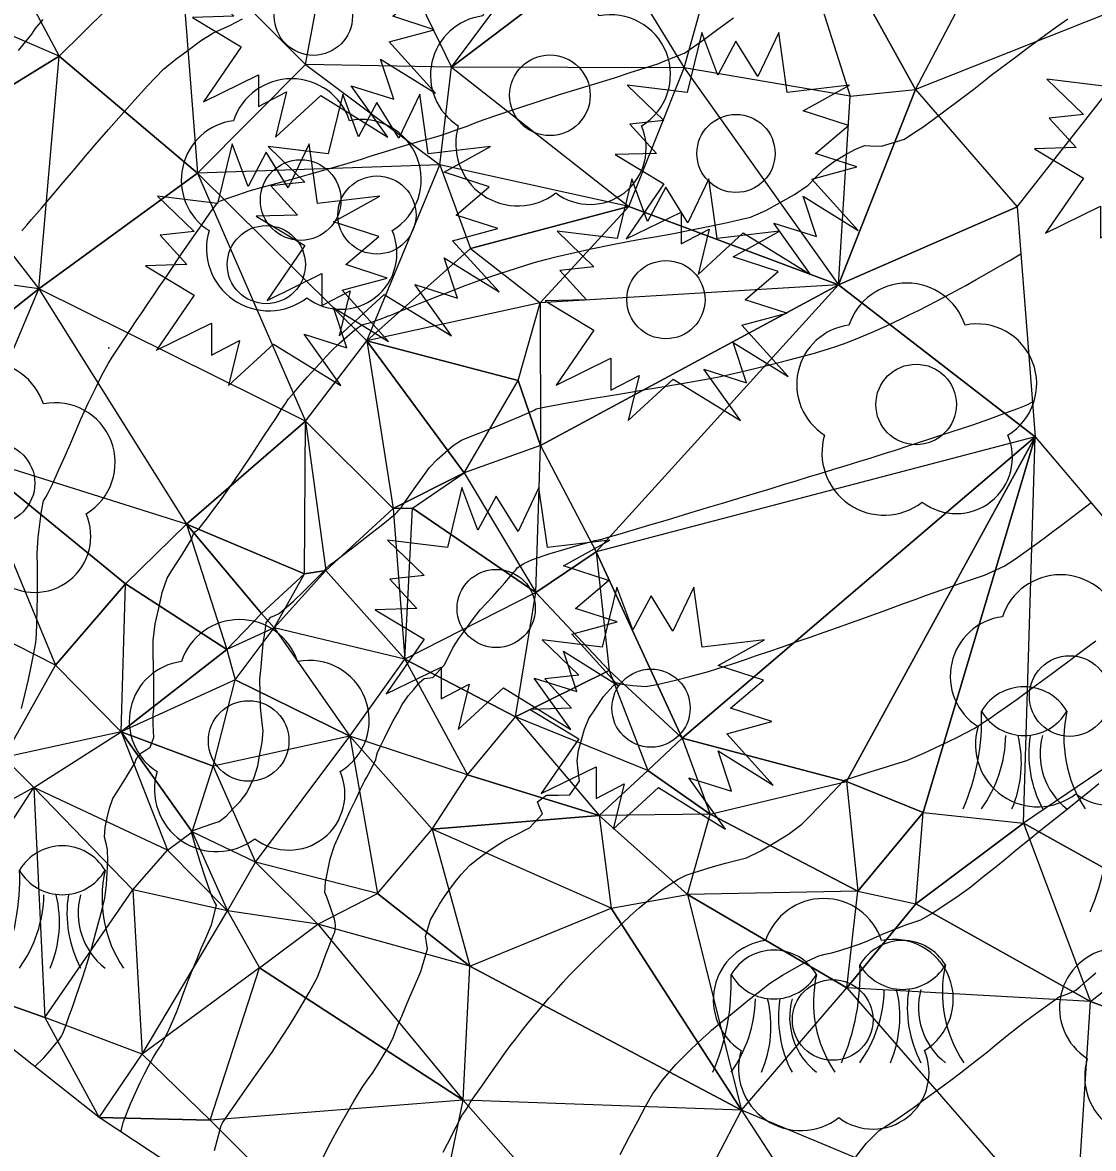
# Model space of a CAD drawing. Header units: metres. Extents: x 33479199 to 33479599, y 5709119 to 5709389.
# Drawn here: x 33479464.53 to 33479490.83, y 5709172.79 to 5709200.44 of the extents above; entities that cross this region are included whole.
import ezdxf

# ---------------------------------------------------------------- set-up
doc = ezdxf.new("R2010")
doc.units = ezdxf.units.M
doc.linetypes.add('58', pattern=[4.5, 3, -1.5])
doc.linetypes.add('59', pattern=[0])
doc.layers.get('0').update_dxf_attribs({"color": 1, "linetype": 'CONTINUOUS'})
for name, color, linetype, lineweight in [('HTW_LINIEN_HOEHENLINIEN', 171, 'CONTINUOUS', 18), ('HTW_PUNKTE_VEGETATION', 7, 'CONTINUOUS', 18), ('Wald', 255, 'CONTINUOUS', 0)]:
    doc.layers.add(name, color=color, linetype=linetype, lineweight=lineweight)
doc.layers.get('0').off()
doc.styles.add('Textart 58', font='Arial.ttf')

# ---------------------------------------------------------------- blocks, each defined once
blk = doc.blocks.new('Nadelbaum')
at = {"color": 0, "lineweight": -2}
for p, q in [((-0.14, 0.495), (-0.2, 0.25)), ((-0.075, 0.32), (-0.14, 0.495)), ((0.175, 0.495), (0.09, 0.315)), ((0.21, 0.25), (0.175, 0.495)), ((0, 0.46), (-0.075, 0.32)), ((0.09, 0.315), (0, 0.46)), ((-0.2, 0.25), (-0.445, 0.28)), ((-0.445, 0.28), (-0.295, 0.135)), ((0.465, 0.28), (0.21, 0.25)), ((0.275, 0.175), (0.465, 0.28)), ((0.46, 0.115), (0.275, 0.175)), ((-0.295, 0.135), (-0.435, 0.12)), ((-0.435, 0.12), (-0.325, 0)), ((0.325, 0), (0.46, 0.115)), ((-0.325, 0), (-0.495, -0.005)), ((0.495, -0.055), (0.325, 0)), ((-0.495, -0.005), (-0.295, -0.125)), ((0.31, -0.105), (0.495, -0.055)), ((-0.295, -0.125), (-0.45, -0.35)), ((0.5, -0.315), (0.31, -0.105)), ((0.33, -0.34), (0.275, -0.175)), ((0.275, -0.175), (0.5, -0.315)), ((-0.45, -0.35), (-0.225, -0.24)), ((-0.225, -0.24), (-0.225, -0.37)), ((-0.225, -0.37), (-0.11, -0.31)), ((-0.11, -0.31), (-0.155, -0.495)), ((0.305, -0.495), (0.155, -0.285)), ((0.155, -0.285), (0.33, -0.34)), ((-0.155, -0.495), (0.03, -0.325)), ((0.03, -0.325), (0.305, -0.495))]:
    blk.add_line(p, q, dxfattribs=at)
blk.add_circle((0, 0), 0.16, dxfattribs=at)
blk = doc.blocks.new('Laubbaum')
at = {"color": 0, "lineweight": -2}
blk.add_circle((0, 0), 0.165, dxfattribs=at)
for centre, radius, start, end in [((-0.0375, 0.246938), 0.25, 18.194872, 161.805128), ((-0.243912, 0.08198), 0.245, 97.289946, 237.652438), ((0.248581, 0.084865), 0.245, 301.064011, 101.437), ((-0.130685, -0.198041), 0.255, 163.355237, 307.627717), ((0.164141, -0.216861), 0.23, 232.773955, 23.540498)]:
    blk.add_arc(centre, radius, start, end, dxfattribs=at)
blk = doc.blocks.new('S99')
at = {"color": 0, "lineweight": -2}
blk.add_point((0, 0), dxfattribs=at)
blk = doc.blocks.new('Baumstumpf')
at = {"color": 0, "lineweight": -2}
for centre, radius, start, end in [((0, 0.09375), 0.40625, 30.5102374, 149.4897626), ((-2.158333, 0.225), 1.809888, 336.3857282, 2.3749613), ((0, 0.50625), 0.40625, 210.5102374, 329.4897626), ((1.358333, 0.075), 1.033131, 167.42106, 213.8182506), ((-1.225, 0.125), 1.07529, 324.4623196, 358.6677827), ((-0.975, -0.125), 0.951971, 336.8014067, 13.6713099), ((1, -0.05), 0.961769, 171.0273694, 207.8972751), ((0.7, -0.05), 0.570087, 164.7448671, 232.1250306)]:
    blk.add_arc(centre, radius, start, end, dxfattribs=at)

msp = doc.modelspace()

# ---------------------------------------------------------------- linework, layer by layer
at = {"layer": 'HTW_LINIEN_HOEHENLINIEN', "color": 1, "linetype": '58', "lineweight": 18}
for points in [[(33479464.50421, 5709183.602222, 152), (33479464.585257, 5709183.93116, 152), (33479464.671257, 5709184.31116, 152), (33479464.739257, 5709184.63416, 152), (33479464.806257, 5709184.95616, 152), (33479464.855257, 5709185.22116, 152), (33479464.864207, 5709185.321409, 152), (33479464.872257, 5709185.42216, 152), (33479464.880257, 5709185.69216, 152), (33479464.885257, 5709186.02216, 152), (33479464.890257, 5709186.35116, 152), (33479464.892257, 5709186.74016, 152), (33479464.890677, 5709187.078765, 152), (33479464.888257, 5709187.41716, 152), (33479464.913257, 5709187.80116, 152), (33479464.952257, 5709188.12216, 152), (33479464.990257, 5709188.44316, 152), (33479465.042257, 5709188.70216, 152), (33479465.096257, 5709188.792042, 152), (33479465.149257, 5709188.88116, 152), (33479465.267257, 5709189.12716, 152), (33479465.405257, 5709189.42816, 152), (33479465.542257, 5709189.72916, 152), (33479465.698257, 5709190.08516, 152), (33479465.828415, 5709190.396521, 152), (33479465.958257, 5709190.70816, 152), (33479466.136257, 5709191.09316, 152), (33479466.306257, 5709191.43716, 152), (33479466.475257, 5709191.78116, 152), (33479466.635257, 5709192.08316, 152), (33479466.73186, 5709192.230724, 152), (33479466.827257, 5709192.37716, 152), (33479467.054257, 5709192.71616, 152), (33479467.321257, 5709193.11516, 152), (33479467.454257, 5709193.31416, 152), (33479467.598257, 5709193.52716, 152), (33479467.741257, 5709193.73916, 152), (33479467.884257, 5709193.95116, 152), (33479468.026257, 5709194.16216, 152), (33479468.156988, 5709194.354501, 152), (33479468.417257, 5709194.73816, 152), (33479468.692257, 5709195.13816, 152), (33479468.910257, 5709195.45016, 152), (33479469.127257, 5709195.76216, 152), (33479469.286257, 5709195.98616, 152), (33479469.316118, 5709196.017994, 152), (33479469.345257, 5709196.04916, 152), (33479469.543257, 5709196.12616, 152), (33479469.817257, 5709196.21716, 152), (33479470.091257, 5709196.30816, 152), (33479470.441257, 5709196.41316, 152), (33479470.777305, 5709196.502588, 152), (33479471.113257, 5709196.59116, 152), (33479471.570257, 5709196.71916, 152), (33479472.004257, 5709196.84516, 152), (33479472.438257, 5709196.97016, 152), (33479472.849257, 5709197.09216, 152), (33479473.092402, 5709197.169954, 152), (33479473.335257, 5709197.24716, 152), (33479473.628257, 5709197.33716, 152), (33479473.885257, 5709197.41316, 152), (33479474.141257, 5709197.48916, 152), (33479474.362257, 5709197.55216, 152), (33479474.462202, 5709197.57708, 152), (33479474.561257, 5709197.60116, 152), (33479474.759257, 5709197.66416, 152), (33479474.980257, 5709197.73916, 152), (33479475.201257, 5709197.81416, 152), (33479475.445257, 5709197.90216, 152), (33479475.640344, 5709197.978613, 152), (33479475.835257, 5709198.05416, 152), (33479476.246257, 5709198.19616, 152), (33479476.717257, 5709198.35216, 152), (33479477.187257, 5709198.50816, 152), (33479477.717257, 5709198.67716, 152), (33479478.149995, 5709198.808902, 152), (33479478.582257, 5709198.94016, 152), (33479479.060257, 5709199.09016, 152), (33479479.452257, 5709199.21616, 152), (33479479.844257, 5709199.34116, 152), (33479480.150257, 5709199.44216, 152), (33479480.240273, 5709199.478291, 152), (33479480.420257, 5709199.55016, 152), (33479480.673257, 5709199.65116, 152), (33479480.746969, 5709199.681768, 152), (33479480.783257, 5709199.69616, 152), (33479481.002257, 5709199.84816, 152), (33479481.303257, 5709200.06416, 152), (33479481.603257, 5709200.27916, 152), (33479481.986257, 5709200.55916, 152)], [(33479464.431561, 5709199.759101, 154), (33479464.611561, 5709199.978101, 154), (33479464.752561, 5709200.157101, 154), (33479464.79377, 5709200.224012, 154), (33479464.834561, 5709200.290101, 154), (33479465.033561, 5709200.521101, 154)], [(33479464.509547, 5709195.326284, 153), (33479464.630505, 5709195.466626, 153), (33479464.750547, 5709195.606284, 153), (33479464.989547, 5709195.887284, 153), (33479465.258547, 5709196.203284, 153), (33479465.526547, 5709196.519284, 153), (33479465.824547, 5709196.870284, 153), (33479466.061682, 5709197.152044, 153), (33479466.299547, 5709197.433284, 153), (33479466.635547, 5709197.816284, 153), (33479466.960547, 5709198.180284, 153), (33479467.285547, 5709198.544284, 153), (33479467.599547, 5709198.888284, 153), (33479467.795809, 5709199.09211, 153), (33479467.991547, 5709199.295284, 153), (33479468.291547, 5709199.546284, 153), (33479468.594547, 5709199.769284, 153), (33479468.897547, 5709199.992284, 153), (33479469.203547, 5709200.187284, 153), (33479469.411195, 5709200.280538, 153), (33479469.618547, 5709200.373284, 153), (33479469.931547, 5709200.533284, 153)], [(33479464.828882, 5709174.805254, 151), (33479465.047882, 5709175.024254, 151), (33479465.205882, 5709175.197254, 151), (33479465.314882, 5709175.329254, 151), (33479465.423882, 5709175.460254, 151), (33479465.483882, 5709175.549254, 151), (33479465.507486, 5709175.602734, 151), (33479465.530882, 5709175.655254, 151), (33479465.595882, 5709175.828254, 151), (33479465.674882, 5709176.048254, 151), (33479465.752882, 5709176.267254, 151), (33479465.845882, 5709176.532254, 151), (33479465.927715, 5709176.771379, 151), (33479466.008882, 5709177.010254, 151), (33479466.119882, 5709177.371254, 151), (33479466.224882, 5709177.733254, 151), (33479466.329882, 5709178.095254, 151), (33479466.428882, 5709178.458254, 151), (33479466.488103, 5709178.70184, 151), (33479466.546882, 5709178.945254, 151), (33479466.587882, 5709179.265254, 151), (33479466.604882, 5709179.562254, 151), (33479466.621882, 5709179.859254, 151), (33479466.614882, 5709180.133254, 151), (33479466.578862, 5709180.285635, 151), (33479466.541882, 5709180.438254, 151), (33479466.557882, 5709180.673254, 151), (33479466.608882, 5709180.911254, 151), (33479466.659882, 5709181.148254, 151), (33479466.745882, 5709181.389254, 151), (33479466.850335, 5709181.553997, 151), (33479467.057882, 5709181.883254, 151), (33479467.288882, 5709182.271254, 151), (33479467.312591, 5709182.329957, 151), (33479467.335882, 5709182.388254, 151), (33479467.459882, 5709182.515254, 151), (33479467.561469, 5709182.584543, 151), (33479467.661882, 5709182.653254, 151), (33479467.752882, 5709182.886254, 151), (33479467.743599, 5709183.051016, 151), (33479467.732882, 5709183.215254, 151), (33479467.732882, 5709183.449254, 151), (33479467.74237, 5709183.519259, 151), (33479467.750882, 5709183.588254, 151), (33479467.748882, 5709184.301254, 151), (33479467.737809, 5709184.944918, 151), (33479467.731882, 5709185.266254, 151), (33479467.786882, 5709185.682254, 151), (33479467.872882, 5709186.065254, 151), (33479467.958882, 5709186.447254, 151), (33479468.075882, 5709186.796254, 151), (33479468.197014, 5709186.984743, 151), (33479468.437882, 5709187.361254, 151), (33479468.690882, 5709187.783254, 151), (33479468.703759, 5709187.829937, 151), (33479468.714882, 5709187.875254, 151), (33479468.760882, 5709187.940254, 151), (33479468.795467, 5709187.960322, 151), (33479468.828882, 5709187.979254, 151), (33479469.069882, 5709188.277254, 151), (33479469.277568, 5709188.556527, 151), (33479469.380882, 5709188.696254, 151), (33479469.558882, 5709188.950254, 151), (33479469.748882, 5709189.226254, 151), (33479469.938882, 5709189.502254, 151), (33479470.139882, 5709189.800254, 151), (33479470.28951, 5709190.029402, 151), (33479470.438882, 5709190.258254, 151), (33479470.605882, 5709190.513254, 151), (33479470.743882, 5709190.723254, 151), (33479470.881882, 5709190.933254, 151), (33479470.990882, 5709191.099254, 151), (33479471.026793, 5709191.150881, 151), (33479471.060882, 5709191.202254, 151), (33479471.188882, 5709191.354254, 151), (33479471.354882, 5709191.544254, 151), (33479471.519882, 5709191.733254, 151), (33479471.721882, 5709191.959254, 151), (33479471.90753, 5709192.159839, 151), (33479472.092882, 5709192.360254, 151), (33479472.311882, 5709192.570254, 151), (33479472.500882, 5709192.734254, 151), (33479472.688882, 5709192.897254, 151), (33479472.847882, 5709193.015254, 151), (33479472.914986, 5709193.0334, 151), (33479473.047882, 5709193.068254, 151), (33479473.336882, 5709193.167254, 151), (33479473.492584, 5709193.230874, 151), (33479473.569882, 5709193.262254, 151), (33479473.800882, 5709193.354254, 151), (33479474.088882, 5709193.469254, 151), (33479474.376882, 5709193.584254, 151), (33479474.721882, 5709193.721254, 151), (33479475.028879, 5709193.842539, 151), (33479475.334882, 5709193.963254, 151), (33479475.780882, 5709194.122254, 151), (33479476.220882, 5709194.269254, 151), (33479476.659882, 5709194.415254, 151), (33479477.092882, 5709194.549254, 151), (33479477.373075, 5709194.624195, 151), (33479477.652882, 5709194.698254, 151), (33479478.088882, 5709194.798254, 151), (33479478.533882, 5709194.893254, 151), (33479478.977882, 5709194.987254, 151), (33479479.430882, 5709195.076254, 151), (33479479.744529, 5709195.128911, 151), (33479480.056882, 5709195.180254, 151), (33479480.510882, 5709195.265254, 151), (33479480.956882, 5709195.354254, 151), (33479481.402882, 5709195.442254, 151), (33479481.839882, 5709195.534254, 151), (33479482.120902, 5709195.600254, 151), (33479482.401882, 5709195.666254, 151), (33479482.778882, 5709195.830254, 151), (33479483.133882, 5709196.027254, 151), (33479483.487882, 5709196.224254, 151), (33479483.819882, 5709196.453254, 151), (33479484.011795, 5709196.650031, 151), (33479484.202882, 5709196.846254, 151), (33479484.465882, 5709197.041254, 151), (33479484.715882, 5709197.185254, 151), (33479484.964882, 5709197.329254, 151), (33479485.200882, 5709197.423254, 151), (33479485.341254, 5709197.419491, 151), (33479485.621882, 5709197.410254, 151), (33479486.185882, 5709197.584254, 151), (33479486.468343, 5709197.767697, 151), (33479486.608882, 5709197.859254, 151), (33479486.892882, 5709198.063254, 151), (33479487.212882, 5709198.301254, 151), (33479487.531882, 5709198.538254, 151), (33479487.886882, 5709198.809254, 151), (33479488.17176, 5709199.035313, 151), (33479488.312882, 5709199.148254, 151), (33479488.503882, 5709199.294254, 151), (33479488.721882, 5709199.458254, 151), (33479488.940882, 5709199.622254, 151), (33479489.186882, 5709199.804254, 151), (33479489.439882, 5709199.989254, 151), (33479489.692882, 5709200.174254, 151), (33479489.951882, 5709200.361254, 151), (33479490.195882, 5709200.535254, 151)], [(33479469.238239, 5709172.744518, 149), (33479469.305239, 5709172.991518, 149), (33479469.371239, 5709173.237518, 149), (33479469.408239, 5709173.357518, 149), (33479469.423586, 5709173.389363, 149), (33479469.439239, 5709173.420518, 149), (33479469.584239, 5709173.634518, 149), (33479469.791239, 5709173.932518, 149), (33479469.997239, 5709174.230518, 149), (33479470.264239, 5709174.611518, 149), (33479470.524205, 5709174.976935, 149), (33479470.653239, 5709175.159518, 149), (33479470.791239, 5709175.364518, 149), (33479470.928239, 5709175.575518, 149), (33479471.065239, 5709175.787518, 149), (33479471.200239, 5709176.005518, 149), (33479471.323239, 5709176.211518, 149), (33479471.569239, 5709176.622518, 149), (33479471.766239, 5709176.988518, 149), (33479471.834806, 5709177.17205, 149), (33479471.970239, 5709177.538518, 149), (33479472.136239, 5709177.973518, 149), (33479472.166702, 5709178.04246, 149), (33479472.196239, 5709178.110518, 149), (33479472.213239, 5709178.260518, 149), (33479472.201127, 5709178.343411, 149), (33479472.188239, 5709178.425518, 149), (33479472.085239, 5709178.736518, 149), (33479471.996364, 5709178.966672, 149), (33479471.951239, 5709179.081518, 149), (33479471.968239, 5709179.331518, 149), (33479472.027239, 5709179.620518, 149), (33479472.085239, 5709179.908518, 149), (33479472.185239, 5709180.235518, 149), (33479472.307629, 5709180.505882, 149), (33479472.430239, 5709180.775518, 149), (33479472.576239, 5709181.086518, 149), (33479472.703239, 5709181.350518, 149), (33479472.829239, 5709181.614518, 149), (33479472.936239, 5709181.830518, 149), (33479472.982866, 5709181.912569, 149), (33479473.074239, 5709182.075518, 149), (33479473.199239, 5709182.349518, 149), (33479473.231305, 5709182.460292, 149), (33479473.247239, 5709182.515518, 149), (33479473.318239, 5709182.672518, 149), (33479473.414239, 5709182.867518, 149), (33479473.509239, 5709183.061518, 149), (33479473.628239, 5709183.292518, 149), (33479473.739315, 5709183.49667, 149), (33479473.850239, 5709183.700518, 149), (33479473.996239, 5709183.908518, 149), (33479474.132239, 5709184.067518, 149), (33479474.268239, 5709184.225518, 149), (33479474.393239, 5709184.335518, 149), (33479474.463974, 5709184.344185, 149), (33479474.603239, 5709184.359518, 149), (33479474.884239, 5709184.661518, 149), (33479475.025833, 5709184.946908, 149), (33479475.096239, 5709185.089518, 149), (33479475.243239, 5709185.315518, 149), (33479475.411239, 5709185.548518, 149), (33479475.578239, 5709185.780518, 149), (33479475.766239, 5709186.018518, 149), (33479475.919445, 5709186.186279, 149), (33479476.072239, 5709186.353518, 149), (33479476.238239, 5709186.537518, 149), (33479476.371239, 5709186.687518, 149), (33479476.504239, 5709186.837518, 149), (33479476.604239, 5709186.953518, 149), (33479476.629175, 5709186.986862, 149), (33479476.677239, 5709187.052518, 149), (33479476.834239, 5709187.163518, 149), (33479476.94269, 5709187.210567, 149), (33479477.050239, 5709187.256518, 149), (33479477.487239, 5709187.403518, 149), (33479477.817575, 5709187.505204, 149), (33479478.146239, 5709187.605518, 149), (33479478.588239, 5709187.727518, 149), (33479478.700828, 5709187.747776, 149), (33479478.728239, 5709187.752518, 149), (33479478.909239, 5709187.803518, 149), (33479479.204239, 5709187.889518, 149), (33479479.499239, 5709187.976518, 149), (33479479.907239, 5709188.098518, 149), (33479480.388239, 5709188.243518, 149), (33479480.628239, 5709188.315518, 149), (33479480.887239, 5709188.392518, 149), (33479481.159239, 5709188.474518, 149), (33479481.431239, 5709188.556518, 149), (33479481.717239, 5709188.643518, 149), (33479482.011239, 5709188.732518, 149), (33479482.305239, 5709188.821518, 149), (33479482.607239, 5709188.912518, 149), (33479482.912239, 5709189.005518, 149), (33479483.217239, 5709189.097518, 149), (33479483.525239, 5709189.191518, 149), (33479483.832043, 5709189.284928, 149), (33479484.138239, 5709189.378518, 149), (33479484.447239, 5709189.473518, 149), (33479484.754239, 5709189.568518, 149), (33479485.061239, 5709189.662518, 149), (33479485.365239, 5709189.757518, 149), (33479485.663239, 5709189.851518, 149), (33479485.961239, 5709189.945518, 149), (33479486.252239, 5709190.038518, 149), (33479486.532239, 5709190.128518, 149), (33479486.812239, 5709190.219518, 149), (33479487.081239, 5709190.307518, 149), (33479487.335239, 5709190.391518, 149), (33479487.841239, 5709190.559518, 149), (33479488.284239, 5709190.712518, 149), (33479488.629239, 5709190.839518, 149), (33479488.973239, 5709190.966518, 149), (33479489.218239, 5709191.067518, 149), (33479489.329138, 5709191.132962, 149)], [(33479471.890244, 5709172.540901, 148), (33479472.039318, 5709172.844769, 148), (33479472.252318, 5709173.237769, 148), (33479472.459318, 5709173.598769, 148), (33479472.666318, 5709173.959769, 148), (33479472.867318, 5709174.289769, 148), (33479472.994032, 5709174.468311, 148), (33479473.120318, 5709174.645769, 148), (33479473.264318, 5709174.868769, 148), (33479473.384318, 5709175.069769, 148), (33479473.503318, 5709175.270769, 148), (33479473.599318, 5709175.449769, 148), (33479473.633287, 5709175.538995, 148), (33479473.666318, 5709175.628769, 148), (33479473.745318, 5709175.821769, 148), (33479473.838318, 5709176.044769, 148), (33479473.931318, 5709176.266769, 148), (33479474.038318, 5709176.517769, 148), (33479474.128775, 5709176.725108, 148), (33479474.309318, 5709177.138769, 148), (33479474.468318, 5709177.700769, 148), (33479474.4456, 5709177.849983, 148), (33479474.422318, 5709177.997769, 148), (33479474.545318, 5709178.405769, 148), (33479474.692059, 5709178.666596, 148), (33479474.764318, 5709178.795769, 148), (33479474.890318, 5709178.982769, 148), (33479475.024318, 5709179.164769, 148), (33479475.158318, 5709179.346769, 148), (33479475.299318, 5709179.524769, 148), (33479475.404164, 5709179.637489, 148), (33479475.508318, 5709179.749769, 148), (33479475.709318, 5709179.910769, 148), (33479475.932318, 5709180.067769, 148), (33479476.155318, 5709180.224769, 148), (33479476.399318, 5709180.377769, 148), (33479476.592013, 5709180.474793, 148), (33479476.975318, 5709180.667769, 148), (33479477.296318, 5709181.010769, 148), (33479477.233852, 5709181.160978, 148), (33479477.170318, 5709181.310769, 148), (33479477.393318, 5709181.466769, 148), (33479477.679218, 5709181.474575, 148), (33479477.964318, 5709181.480769, 148), (33479478.207318, 5709181.817769, 148), (33479478.165258, 5709182.148518, 148), (33479478.143318, 5709182.312769, 148), (33479478.182318, 5709182.568769, 148), (33479478.256318, 5709182.829769, 148), (33479478.329318, 5709183.089769, 148), (33479478.437318, 5709183.353769, 148), (33479478.557139, 5709183.535258, 148), (33479478.795318, 5709183.897769, 148), (33479479.103318, 5709184.240769, 148), (33479479.172056, 5709184.220958, 148), (33479479.240318, 5709184.199769, 148), (33479479.518318, 5709184.163769, 148), (33479479.72921, 5709184.148324, 148), (33479479.833318, 5709184.139769, 148), (33479480.143318, 5709184.197769, 148), (33479480.528318, 5709184.290769, 148), (33479480.913318, 5709184.383769, 148), (33479481.374318, 5709184.510769, 148), (33479481.782925, 5709184.642297, 148), (33479481.986318, 5709184.707769, 148), (33479482.253318, 5709184.795769, 148), (33479482.553318, 5709184.897769, 148), (33479482.854318, 5709184.999769, 148), (33479483.189318, 5709185.114769, 148), (33479483.529318, 5709185.232769, 148), (33479483.869318, 5709185.350769, 148), (33479484.215318, 5709185.472769, 148), (33479484.538318, 5709185.587769, 148), (33479484.860318, 5709185.701769, 148), (33479485.160318, 5709185.809769, 148), (33479485.409719, 5709185.901242, 148), (33479485.658318, 5709185.992769, 148), (33479485.922318, 5709186.088769, 148), (33479486.183318, 5709186.182769, 148), (33479486.444318, 5709186.277769, 148), (33479486.702318, 5709186.370769, 148), (33479486.936318, 5709186.454769, 148), (33479487.404318, 5709186.621769, 148), (33479487.778318, 5709186.752769, 148), (33479487.90398, 5709186.792826, 148), (33479488.154318, 5709186.871769, 148), (33479488.631318, 5709187.097769, 148), (33479488.859012, 5709187.245581, 148), (33479488.972318, 5709187.318769, 148), (33479489.177318, 5709187.462769, 148), (33479489.490318, 5709187.692769, 148), (33479489.646318, 5709187.806769, 148), (33479489.829318, 5709187.942769, 148), (33479490.041318, 5709188.102769, 148), (33479490.253318, 5709188.262769, 148), (33479490.494318, 5709188.446769, 148), (33479490.767936, 5709188.656635, 148)], [(33479474.860397, 5709172.701019, 147), (33479474.966397, 5709172.910019, 147), (33479475.177397, 5709173.327019, 147), (33479475.332397, 5709173.625019, 147), (33479475.362116, 5709173.666915, 147), (33479475.419397, 5709173.750019, 147), (33479475.495397, 5709173.869019, 147), (33479475.513215, 5709173.905123, 147), (33479475.521397, 5709173.923019, 147), (33479475.636397, 5709174.089019, 147), (33479475.802397, 5709174.325019, 147), (33479475.967397, 5709174.561019, 147), (33479476.183397, 5709174.867019, 147), (33479476.395643, 5709175.164688, 147), (33479476.501397, 5709175.312019, 147), (33479476.638397, 5709175.491019, 147), (33479476.791397, 5709175.684019, 147), (33479476.945397, 5709175.877019, 147), (33479477.115397, 5709176.084019, 147), (33479477.288397, 5709176.287019, 147), (33479477.461397, 5709176.490019, 147), (33479477.636397, 5709176.690019, 147), (33479477.799397, 5709176.869019, 147), (33479477.961397, 5709177.048019, 147), (33479478.111397, 5709177.207019, 147), (33479478.235892, 5709177.329544, 147), (33479478.483397, 5709177.573019, 147), (33479478.768397, 5709177.851019, 147), (33479479.010397, 5709178.085019, 147), (33479479.251397, 5709178.318019, 147), (33479479.448397, 5709178.507019, 147), (33479479.521442, 5709178.574229, 147), (33479479.667397, 5709178.708019, 147), (33479479.985397, 5709178.969019, 147), (33479480.15791, 5709179.096269, 147), (33479480.329397, 5709179.223019, 147), (33479480.630397, 5709179.412019, 147), (33479480.759863, 5709179.474293, 147), (33479480.824397, 5709179.505019, 147), (33479481.017397, 5709179.570019, 147), (33479481.258397, 5709179.644019, 147), (33479481.499397, 5709179.718019, 147), (33479481.788397, 5709179.800019, 147), (33479482.045558, 5709179.867986, 147), (33479482.302397, 5709179.935019, 147), (33479482.658397, 5709180.106019, 147), (33479482.999397, 5709180.311019, 147), (33479483.340397, 5709180.516019, 147), (33479483.667397, 5709180.755019, 147), (33479483.865664, 5709180.960963, 147), (33479484.063397, 5709181.166019, 147), (33479484.263397, 5709181.375019, 147), (33479484.414397, 5709181.534019, 147), (33479484.565397, 5709181.693019, 147), (33479484.667397, 5709181.801019, 147), (33479484.670559, 5709181.806275, 147), (33479484.676397, 5709181.817019, 147), (33479484.709397, 5709181.838019, 147), (33479484.737468, 5709181.848631, 147), (33479484.751397, 5709181.853019, 147), (33479484.909397, 5709181.904019, 147), (33479485.137397, 5709181.977019, 147), (33479485.364397, 5709182.049019, 147), (33479485.660397, 5709182.143019, 147), (33479485.95017, 5709182.234468, 147), (33479486.239397, 5709182.326019, 147), (33479486.660397, 5709182.503019, 147), (33479487.074397, 5709182.699019, 147), (33479487.487397, 5709182.895019, 147), (33479487.893397, 5709183.110019, 147), (33479488.155572, 5709183.27999, 147), (33479488.286397, 5709183.364019, 147), (33479488.469397, 5709183.489019, 147), (33479488.710397, 5709183.659019, 147), (33479488.951397, 5709183.830019, 147), (33479489.250397, 5709184.046019, 147), (33479489.611397, 5709184.312019, 147), (33479489.791397, 5709184.444019, 147), (33479489.987397, 5709184.589019, 147), (33479490.199397, 5709184.747019, 147), (33479490.411397, 5709184.905019, 147), (33479490.640397, 5709185.077019, 147), (33479490.886397, 5709185.262019, 147)], [(33479479.20647, 5709172.646322, 146), (33479479.43547, 5709173.092322, 146), (33479479.63547, 5709173.467322, 146), (33479479.83547, 5709173.842322, 146), (33479480.00747, 5709174.145322, 146), (33479480.084686, 5709174.253077, 146), (33479480.23747, 5709174.467322, 146), (33479480.57147, 5709174.860322, 146), (33479480.751456, 5709175.037461, 146), (33479480.93047, 5709175.214322, 146), (33479481.24447, 5709175.513322, 146), (33479481.378335, 5709175.635737, 146), (33479481.44447, 5709175.696322, 146), (33479481.63447, 5709175.854322, 146), (33479481.86847, 5709176.045322, 146), (33479482.10147, 5709176.235322, 146), (33479482.37947, 5709176.458322, 146), (33479482.623659, 5709176.650828, 146), (33479482.86847, 5709176.843322, 146), (33479483.19247, 5709177.054322, 146), (33479483.49547, 5709177.225322, 146), (33479483.79847, 5709177.396322, 146), (33479484.08047, 5709177.528322, 146), (33479484.239474, 5709177.563844, 146), (33479484.39847, 5709177.599322, 146), (33479484.62647, 5709177.666322, 146), (33479484.84947, 5709177.740322, 146), (33479485.07247, 5709177.813322, 146), (33479485.28947, 5709177.893322, 146), (33479485.42648, 5709177.955455, 146), (33479485.70047, 5709178.079322, 146), (33479486.21947, 5709178.285322, 146), (33479486.464898, 5709178.366452, 146), (33479486.58647, 5709178.406322, 146), (33479486.85347, 5709178.563322, 146), (33479487.16147, 5709178.767322, 146), (33479487.46847, 5709178.971322, 146), (33479487.81747, 5709179.223322, 146), (33479488.105658, 5709179.455953, 146), (33479488.39347, 5709179.687322, 146), (33479488.69547, 5709179.932322, 146), (33479488.93247, 5709180.125322, 146), (33479489.16847, 5709180.317322, 146), (33479489.33947, 5709180.457322, 146), (33479489.367473, 5709180.481628, 146), (33479489.39547, 5709180.506322, 146), (33479489.67047, 5709180.727322, 146), (33479490.06347, 5709181.040322, 146), (33479490.25947, 5709181.196322, 146), (33479490.48447, 5709181.375322, 146), (33479490.72247, 5709181.564322, 146), (33479490.96047, 5709181.753322, 146)]]:
    msp.add_polyline3d(points, dxfattribs=at)
at = {"layer": 'HTW_LINIEN_HOEHENLINIEN', "color": 5, "linetype": '59', "lineweight": 18}
msp.add_polyline3d([(33479484.98847, 5709172.589976, 145), (33479485.24947, 5709172.923976, 145), (33479485.56747, 5709173.238976, 145), (33479485.855399, 5709173.425475, 145), (33479485.99847, 5709173.517976, 145), (33479486.18547, 5709173.645976, 145), (33479486.39647, 5709173.795976, 145), (33479486.60747, 5709173.945976, 145), (33479486.84247, 5709174.116976, 145), (33479487.08147, 5709174.293976, 145), (33479487.32047, 5709174.470976, 145), (33479487.56247, 5709174.654976, 145), (33479487.78847, 5709174.829976, 145), (33479488.01447, 5709175.003976, 145), (33479488.22347, 5709175.169976, 145), (33479488.397743, 5709175.312586, 145), (33479488.74547, 5709175.597976, 145), (33479489.12747, 5709175.894976, 145), (33479489.43947, 5709176.126976, 145), (33479489.75147, 5709176.357976, 145), (33479489.99347, 5709176.522976, 145), (33479490.06155, 5709176.545288, 145), (33479490.19747, 5709176.589976, 145), (33479490.39647, 5709176.685976, 145), (33479490.460181, 5709176.737234, 145), (33479490.49147, 5709176.762976, 145), (33479490.65847, 5709176.907976, 145), (33479490.88547, 5709177.106976, 145)], dxfattribs=at)
at = {"layer": 'Wald'}
for points in [[(33479458.0518, 5709202.8068, 156.4045), (33479461.4043, 5709207.1578, 156.2153), (33479465.4226, 5709199.6162, 153.7102)], [(33479461.4043, 5709207.1578, 156.2153), (33479465.4226, 5709199.6162, 153.7102), (33479468.3753, 5709202.529, 153.6727)], [(33479478.9583, 5709202.3034, 152.6071), (33479480.7789, 5709199.3315, 151.9342), (33479482.5797, 5709205.7975, 152.9721)], [(33479480.7789, 5709199.3315, 151.9342), (33479482.5797, 5709205.7975, 152.9721), (33479484.8523, 5709198.6365, 151.1752)], [(33479482.5797, 5709205.7975, 152.9721), (33479484.8523, 5709198.6365, 151.1752), (33479486.4532, 5709198.802, 151.2064)], [(33479482.5797, 5709205.7975, 152.9721), (33479486.4532, 5709198.802, 151.2064), (33479489.1123, 5709203.8534, 152.0129)], [(33479468.3753, 5709202.529, 153.6727), (33479471.4796, 5709199.4109, 152.5543), (33479472.47, 5709204.6861, 153.5726)], [(33479471.4796, 5709199.4109, 152.5543), (33479472.47, 5709204.6861, 153.5726), (33479475.0624, 5709199.3504, 152.3525)], [(33479472.47, 5709204.6861, 153.5726), (33479475.0624, 5709199.3504, 152.3525), (33479477.5951, 5709202.7534, 152.9798)], [(33479486.4532, 5709198.802, 151.2064), (33479489.1123, 5709203.8534, 152.0129), (33479493.375, 5709201.5531, 150.7064)], [(33479458.0518, 5709202.8068, 156.4045), (33479462.0823, 5709197.5618, 154.115), (33479465.4226, 5709199.6162, 153.7102)], [(33479465.4226, 5709199.6162, 153.7102), (33479468.3753, 5709202.529, 153.6727), (33479468.8266, 5709196.7468, 152.1889)], [(33479468.3753, 5709202.529, 153.6727), (33479468.8266, 5709196.7468, 152.1889), (33479471.4796, 5709199.4109, 152.5543)], [(33479475.0624, 5709199.3504, 152.3525), (33479477.5951, 5709202.7534, 152.9798), (33479478.9583, 5709202.3034, 152.6071)], [(33479475.0624, 5709199.3504, 152.3525), (33479478.9583, 5709202.3034, 152.6071), (33479480.7789, 5709199.3315, 151.9342)], [(33479486.4532, 5709198.802, 151.2064), (33479488.955, 5709195.9152, 150.3158), (33479493.375, 5709201.5531, 150.7064)], [(33479462.0823, 5709197.5618, 154.115), (33479464.9278, 5709193.9056, 152.5801), (33479465.4226, 5709199.6162, 153.7102)], [(33479464.9278, 5709193.9056, 152.5801), (33479465.4226, 5709199.6162, 153.7102), (33479468.8266, 5709196.7468, 152.1889)], [(33479468.8266, 5709196.7468, 152.1889), (33479471.4796, 5709199.4109, 152.5543), (33479474.7732, 5709196.9505, 151.8479)], [(33479471.4796, 5709199.4109, 152.5543), (33479474.7732, 5709196.9505, 151.8479), (33479475.0624, 5709199.3504, 152.3525)], [(33479474.7732, 5709196.9505, 151.8479), (33479475.0624, 5709199.3504, 152.3525), (33479479.4189, 5709195.927, 151.2216)], [(33479475.0624, 5709199.3504, 152.3525), (33479479.4189, 5709195.927, 151.2216), (33479480.7789, 5709199.3315, 151.9342)], [(33479479.4189, 5709195.927, 151.2216), (33479480.7789, 5709199.3315, 151.9342), (33479484.5685, 5709194.0018, 150.4985)], [(33479480.7789, 5709199.3315, 151.9342), (33479484.5685, 5709194.0018, 150.4985), (33479484.8523, 5709198.6365, 151.1752)], [(33479484.5685, 5709194.0018, 150.4985), (33479484.8523, 5709198.6365, 151.1752), (33479486.4532, 5709198.802, 151.2064)], [(33479484.5685, 5709194.0018, 150.4985), (33479486.4532, 5709198.802, 151.2064), (33479488.955, 5709195.9152, 150.3158)], [(33479459.736, 5709194.6313, 153.9586), (33479462.0823, 5709197.5618, 154.115), (33479464.9278, 5709193.9056, 152.5801)], [(33479468.8266, 5709196.7468, 152.1889), (33479472.985, 5709192.6293, 150.8953), (33479474.7732, 5709196.9505, 151.8479)], [(33479472.985, 5709192.6293, 150.8953), (33479474.7732, 5709196.9505, 151.8479), (33479475.5308, 5709194.8939, 151.2209)], [(33479474.7732, 5709196.9505, 151.8479), (33479475.5308, 5709194.8939, 151.2209), (33479479.4189, 5709195.927, 151.2216)], [(33479464.9278, 5709193.9056, 152.5801), (33479468.8266, 5709196.7468, 152.1889), (33479471.4719, 5709190.654, 150.8449)], [(33479468.8266, 5709196.7468, 152.1889), (33479471.4719, 5709190.654, 150.8449), (33479472.985, 5709192.6293, 150.8953)], [(33479475.5308, 5709194.8939, 151.2209), (33479477.2368, 5709193.5582, 150.6999), (33479479.4189, 5709195.927, 151.2216)], [(33479477.2368, 5709193.5582, 150.6999), (33479479.4189, 5709195.927, 151.2216), (33479484.5685, 5709194.0018, 150.4985)], [(33479484.5685, 5709194.0018, 150.4985), (33479488.955, 5709195.9152, 150.3158), (33479489.3963, 5709190.2745, 148.7638)], [(33479472.985, 5709192.6293, 150.8953), (33479475.5308, 5709194.8939, 151.2209), (33479477.2368, 5709193.5582, 150.6999)], [(33479459.736, 5709194.6313, 153.9586), (33479461.167, 5709190.9249, 153.336), (33479464.9278, 5709193.9056, 152.5801)], [(33479477.2368, 5709193.5582, 150.6999), (33479477.2494, 5709190.0584, 149.7397), (33479484.5685, 5709194.0018, 150.4985)], [(33479477.2494, 5709190.0584, 149.7397), (33479478.6137, 5709187.4449, 148.9173), (33479484.5685, 5709194.0018, 150.4985)], [(33479478.6137, 5709187.4449, 148.9173), (33479484.5685, 5709194.0018, 150.4985), (33479489.3963, 5709190.2745, 148.7638)], [(33479461.167, 5709190.9249, 153.336), (33479463.1959, 5709189.8148, 152.5865), (33479464.9278, 5709193.9056, 152.5801)], [(33479463.1959, 5709189.8148, 152.5865), (33479464.9278, 5709193.9056, 152.5801), (33479468.5537, 5709188.1293, 151.0992)], [(33479464.9278, 5709193.9056, 152.5801), (33479468.5537, 5709188.1293, 151.0992), (33479471.4719, 5709190.654, 150.8449)], [(33479472.985, 5709192.6293, 150.8953), (33479476.698, 5709191.6538, 150.2535), (33479477.2368, 5709193.5582, 150.6999)], [(33479476.698, 5709191.6538, 150.2535), (33479477.2368, 5709193.5582, 150.6999), (33479477.2494, 5709190.0584, 149.7397)], [(33479471.4719, 5709190.654, 150.8449), (33479472.985, 5709192.6293, 150.8953), (33479473.6324, 5709188.5127, 150.0416)], [(33479472.985, 5709192.6293, 150.8953), (33479473.6324, 5709188.5127, 150.0416), (33479475.3695, 5709189.3824, 149.774)], [(33479472.985, 5709192.6293, 150.8953), (33479475.3695, 5709189.3824, 149.774), (33479476.698, 5709191.6538, 150.2535)], [(33479475.3695, 5709189.3824, 149.774), (33479476.698, 5709191.6538, 150.2535), (33479477.2494, 5709190.0584, 149.7397)], [(33479468.5537, 5709188.1293, 151.0992), (33479471.4494, 5709186.9087, 150.1707), (33479471.4719, 5709190.654, 150.8449)], [(33479471.4494, 5709186.9087, 150.1707), (33479471.4719, 5709190.654, 150.8449), (33479471.9791, 5709186.987, 149.9864)], [(33479471.4719, 5709190.654, 150.8449), (33479471.9791, 5709186.987, 149.9864), (33479473.6324, 5709188.5127, 150.0416)], [(33479475.3695, 5709189.3824, 149.774), (33479477.1304, 5709186.4451, 148.7698), (33479477.2494, 5709190.0584, 149.7397)], [(33479477.1304, 5709186.4451, 148.7698), (33479477.2494, 5709190.0584, 149.7397), (33479478.6137, 5709187.4449, 148.9173)], [(33479478.6137, 5709187.4449, 148.9173), (33479480.7246, 5709182.8688, 147.6561), (33479489.3963, 5709190.2745, 148.7638)], [(33479480.7246, 5709182.8688, 147.6561), (33479484.7592, 5709181.8083, 146.9873), (33479489.3963, 5709190.2745, 148.7638)], [(33479484.7592, 5709181.8083, 146.9873), (33479486.6434, 5709181.042, 146.6419), (33479489.3963, 5709190.2745, 148.7638)], [(33479486.6434, 5709181.042, 146.6419), (33479489.1061, 5709180.7868, 146.1137), (33479489.3963, 5709190.2745, 148.7638)], [(33479489.1061, 5709180.7868, 146.1137), (33479489.3963, 5709190.2745, 148.7638), (33479494.4048, 5709184.3669, 145.9748)], [(33479460.1147, 5709187.3123, 153.4125), (33479463.1959, 5709189.8148, 152.5865), (33479465.3394, 5709184.6612, 151.8477)], [(33479463.1959, 5709189.8148, 152.5865), (33479465.3394, 5709184.6612, 151.8477), (33479467.0564, 5709186.6566, 151.2451)], [(33479463.1959, 5709189.8148, 152.5865), (33479467.0564, 5709186.6566, 151.2451), (33479468.5537, 5709188.1293, 151.0992)], [(33479473.6324, 5709188.5127, 150.0416), (33479474.1063, 5709188.5167, 149.9324), (33479475.3695, 5709189.3824, 149.774)], [(33479474.1063, 5709188.5167, 149.9324), (33479475.3695, 5709189.3824, 149.774), (33479477.1304, 5709186.4451, 148.7698)], [(33479471.9791, 5709186.987, 149.9864), (33479473.6324, 5709188.5127, 150.0416), (33479473.9134, 5709184.8079, 149.176)], [(33479473.6324, 5709188.5127, 150.0416), (33479473.9134, 5709184.8079, 149.176), (33479474.1063, 5709188.5167, 149.9324)], [(33479473.9134, 5709184.8079, 149.176), (33479474.1063, 5709188.5167, 149.9324), (33479477.1304, 5709186.4451, 148.7698)], [(33479467.0564, 5709186.6566, 151.2451), (33479468.5537, 5709188.1293, 151.0992), (33479469.546, 5709185.0476, 150.3177)], [(33479468.5537, 5709188.1293, 151.0992), (33479469.546, 5709185.0476, 150.3177), (33479470.3945, 5709185.9356, 150.0507)], [(33479468.5537, 5709188.1293, 151.0992), (33479470.3945, 5709185.9356, 150.0507), (33479471.4494, 5709186.9087, 150.1707)], [(33479460.1147, 5709187.3123, 153.4125), (33479464.0683, 5709182.3938, 152.0365), (33479465.3394, 5709184.6612, 151.8477)], [(33479477.1304, 5709186.4451, 148.7698), (33479478.6137, 5709187.4449, 148.9173), (33479478.93, 5709184.5316, 148.0922)], [(33479478.6137, 5709187.4449, 148.9173), (33479478.93, 5709184.5316, 148.0922), (33479480.7246, 5709182.8688, 147.6561)], [(33479470.3945, 5709185.9356, 150.0507), (33479470.7063, 5709185.5773, 149.9255), (33479471.4494, 5709186.9087, 150.1707)], [(33479470.7063, 5709185.5773, 149.9255), (33479471.4494, 5709186.9087, 150.1707), (33479471.9791, 5709186.987, 149.9864)], [(33479470.7063, 5709185.5773, 149.9255), (33479471.9791, 5709186.987, 149.9864), (33479473.9134, 5709184.8079, 149.176)], [(33479465.3394, 5709184.6612, 151.8477), (33479466.948, 5709183.0255, 151.3109), (33479467.0564, 5709186.6566, 151.2451)], [(33479466.948, 5709183.0255, 151.3109), (33479467.0564, 5709186.6566, 151.2451), (33479469.546, 5709185.0476, 150.3177)], [(33479473.9134, 5709184.8079, 149.176), (33479476.6297, 5709183.3979, 148.6007), (33479477.1304, 5709186.4451, 148.7698)], [(33479476.6297, 5709183.3979, 148.6007), (33479477.1304, 5709186.4451, 148.7698), (33479478.93, 5709184.5316, 148.0922)], [(33479469.546, 5709185.0476, 150.3177), (33479470.3945, 5709185.9356, 150.0507), (33479470.7063, 5709185.5773, 149.9255)], [(33479469.546, 5709185.0476, 150.3177), (33479469.7484, 5709184.3058, 150.1882), (33479470.7063, 5709185.5773, 149.9255)], [(33479469.7484, 5709184.3058, 150.1882), (33479470.7063, 5709185.5773, 149.9255), (33479472.5632, 5709182.9215, 149.2809)], [(33479470.7063, 5709185.5773, 149.9255), (33479472.5632, 5709182.9215, 149.2809), (33479473.9134, 5709184.8079, 149.176)], [(33479466.948, 5709183.0255, 151.3109), (33479469.546, 5709185.0476, 150.3177), (33479469.7484, 5709184.3058, 150.1882)], [(33479472.5632, 5709182.9215, 149.2809), (33479473.9134, 5709184.8079, 149.176), (33479475.4576, 5709181.9724, 148.17)], [(33479473.9134, 5709184.8079, 149.176), (33479475.4576, 5709181.9724, 148.17), (33479476.6297, 5709183.3979, 148.6007)], [(33479464.0683, 5709182.3938, 152.0365), (33479465.3394, 5709184.6612, 151.8477), (33479466.948, 5709183.0255, 151.3109)], [(33479476.6297, 5709183.3979, 148.6007), (33479478.93, 5709184.5316, 148.0922), (33479479.8833, 5709182.0756, 147.2527)], [(33479478.93, 5709184.5316, 148.0922), (33479479.8833, 5709182.0756, 147.2527), (33479480.7246, 5709182.8688, 147.6561)], [(33479466.948, 5709183.0255, 151.3109), (33479469.2112, 5709182.1834, 150.4483), (33479469.7484, 5709184.3058, 150.1882)], [(33479469.2112, 5709182.1834, 150.4483), (33479469.7484, 5709184.3058, 150.1882), (33479472.5632, 5709182.9215, 149.2809)], [(33479489.1061, 5709180.7868, 146.1137), (33479493.3264, 5709178.4319, 144.8223), (33479494.4048, 5709184.3669, 145.9748)], [(33479475.4576, 5709181.9724, 148.17), (33479476.6297, 5709183.3979, 148.6007), (33479478.6914, 5709180.9696, 147.8368)], [(33479476.6297, 5709183.3979, 148.6007), (33479478.6914, 5709180.9696, 147.8368), (33479479.8833, 5709182.0756, 147.2527)], [(33479464.0683, 5709182.3938, 152.0365), (33479464.8072, 5709181.6593, 151.7896), (33479466.948, 5709183.0255, 151.3109)], [(33479464.8072, 5709181.6593, 151.7896), (33479466.948, 5709183.0255, 151.3109), (33479468.0845, 5709180.1206, 150.1996)], [(33479466.948, 5709183.0255, 151.3109), (33479468.0845, 5709180.1206, 150.1996), (33479468.6916, 5709180.5731, 149.9927)], [(33479466.948, 5709183.0255, 151.3109), (33479468.6916, 5709180.5731, 149.9927), (33479469.2112, 5709182.1834, 150.4483)], [(33479469.2112, 5709182.1834, 150.4483), (33479470.2506, 5709179.8293, 149.5841), (33479472.5632, 5709182.9215, 149.2809)], [(33479470.2506, 5709179.8293, 149.5841), (33479472.5632, 5709182.9215, 149.2809), (33479473.243, 5709179.0583, 148.4683)], [(33479472.5632, 5709182.9215, 149.2809), (33479473.243, 5709179.0583, 148.4683), (33479474.5877, 5709180.6354, 148.3399)], [(33479472.5632, 5709182.9215, 149.2809), (33479474.5877, 5709180.6354, 148.3399), (33479475.4576, 5709181.9724, 148.17)], [(33479479.8833, 5709182.0756, 147.2527), (33479480.7246, 5709182.8688, 147.6561), (33479481.411, 5709181.0038, 147.4097)], [(33479480.7246, 5709182.8688, 147.6561), (33479481.411, 5709181.0038, 147.4097), (33479484.7592, 5709181.8083, 146.9873)], [(33479461.1678, 5709179.6638, 152.6515), (33479464.0683, 5709182.3938, 152.0365), (33479464.8072, 5709181.6593, 151.7896)], [(33479468.6916, 5709180.5731, 149.9927), (33479469.2112, 5709182.1834, 150.4483), (33479470.2506, 5709179.8293, 149.5841)], [(33479478.6914, 5709180.9696, 147.8368), (33479479.8833, 5709182.0756, 147.2527), (33479481.411, 5709181.0038, 147.4097)], [(33479474.5877, 5709180.6354, 148.3399), (33479475.4576, 5709181.9724, 148.17), (33479478.6914, 5709180.9696, 147.8368)], [(33479481.411, 5709181.0038, 147.4097), (33479484.7592, 5709181.8083, 146.9873), (33479485.0388, 5709179.1133, 146.5153)], [(33479484.7592, 5709181.8083, 146.9873), (33479485.0388, 5709179.1133, 146.5153), (33479486.6434, 5709181.042, 146.6419)], [(33479461.1678, 5709179.6638, 152.6515), (33479461.875, 5709177.1442, 152.389), (33479464.8072, 5709181.6593, 151.7896)], [(33479461.875, 5709177.1442, 152.389), (33479464.8072, 5709181.6593, 151.7896), (33479465.0744, 5709176.0149, 151.2526)], [(33479464.8072, 5709181.6593, 151.7896), (33479465.0744, 5709176.0149, 151.2526), (33479467.2318, 5709179.1494, 150.7903)], [(33479464.8072, 5709181.6593, 151.7896), (33479467.2318, 5709179.1494, 150.7903), (33479468.0845, 5709180.1206, 150.1996)], [(33479474.5877, 5709180.6354, 148.3399), (33479478.6914, 5709180.9696, 147.8368), (33479478.9794, 5709178.692, 147.1323)], [(33479478.6914, 5709180.9696, 147.8368), (33479480.8596, 5709179.03, 146.8344), (33479481.411, 5709181.0038, 147.4097)], [(33479478.6914, 5709180.9696, 147.8368), (33479478.9794, 5709178.692, 147.1323), (33479480.8596, 5709179.03, 146.8344)], [(33479480.8596, 5709179.03, 146.8344), (33479481.411, 5709181.0038, 147.4097), (33479485.0388, 5709179.1133, 146.5153)], [(33479485.0388, 5709179.1133, 146.5153), (33479486.4674, 5709178.8007, 146.144), (33479486.6434, 5709181.042, 146.6419)], [(33479486.4674, 5709178.8007, 146.144), (33479486.6434, 5709181.042, 146.6419), (33479489.1061, 5709180.7868, 146.1137)], [(33479473.243, 5709179.0583, 148.4683), (33479474.5877, 5709180.6354, 148.3399), (33479475.5088, 5709177.2723, 147.5509)], [(33479474.5877, 5709180.6354, 148.3399), (33479475.5088, 5709177.2723, 147.5509), (33479478.9794, 5709178.692, 147.1323)], [(33479486.4674, 5709178.8007, 146.144), (33479489.1061, 5709180.7868, 146.1137), (33479490.7512, 5709176.4012, 144.8764)], [(33479489.1061, 5709180.7868, 146.1137), (33479490.7512, 5709176.4012, 144.8764), (33479493.3264, 5709178.4319, 144.8223)], [(33479468.0845, 5709180.1206, 150.1996), (33479468.6916, 5709180.5731, 149.9927), (33479469.5562, 5709178.63, 149.9192)], [(33479468.6916, 5709180.5731, 149.9927), (33479469.5562, 5709178.63, 149.9192), (33479470.2506, 5709179.8293, 149.5841)], [(33479467.2318, 5709179.1494, 150.7903), (33479468.0845, 5709180.1206, 150.1996), (33479469.5562, 5709178.63, 149.9192)], [(33479469.5562, 5709178.63, 149.9192), (33479470.2506, 5709179.8293, 149.5841), (33479471.7788, 5709178.3029, 149.1977)], [(33479470.2506, 5709179.8293, 149.5841), (33479471.7788, 5709178.3029, 149.1977), (33479473.243, 5709179.0583, 148.4683)], [(33479465.0744, 5709176.0149, 151.2526), (33479467.2318, 5709179.1494, 150.7903), (33479467.4674, 5709175.1094, 150.1074)], [(33479467.2318, 5709179.1494, 150.7903), (33479467.4674, 5709175.1094, 150.1074), (33479469.5562, 5709178.63, 149.9192)], [(33479471.7788, 5709178.3029, 149.1977), (33479473.243, 5709179.0583, 148.4683), (33479475.5088, 5709177.2723, 147.5509)], [(33479478.9794, 5709178.692, 147.1323), (33479480.8596, 5709179.03, 146.8344), (33479482.1808, 5709173.7351, 145.4318)], [(33479480.8596, 5709179.03, 146.8344), (33479484.7661, 5709176.7386, 145.6457), (33479485.0388, 5709179.1133, 146.5153)], [(33479480.8596, 5709179.03, 146.8344), (33479482.1808, 5709173.7351, 145.4318), (33479484.7661, 5709176.7386, 145.6457)], [(33479484.7661, 5709176.7386, 145.6457), (33479485.0388, 5709179.1133, 146.5153), (33479486.4674, 5709178.8007, 146.144)], [(33479484.7661, 5709176.7386, 145.6457), (33479486.4674, 5709178.8007, 146.144), (33479490.7512, 5709176.4012, 144.8764)], [(33479467.4674, 5709175.1094, 150.1074), (33479469.5562, 5709178.63, 149.9192), (33479470.3443, 5709177.2289, 149.6288)], [(33479469.5562, 5709178.63, 149.9192), (33479470.3443, 5709177.2289, 149.6288), (33479471.7788, 5709178.3029, 149.1977)], [(33479475.5088, 5709177.2723, 147.5509), (33479478.9794, 5709178.692, 147.1323), (33479482.1808, 5709173.7351, 145.4318)], [(33479490.7512, 5709176.4012, 144.8764), (33479493.3264, 5709178.4319, 144.8223), (33479494.8962, 5709174.8619, 143.9603)], [(33479470.3443, 5709177.2289, 149.6288), (33479471.7788, 5709178.3029, 149.1977), (33479475.3458, 5709173.984, 147.0478)], [(33479471.7788, 5709178.3029, 149.1977), (33479475.3458, 5709173.984, 147.0478), (33479475.5088, 5709177.2723, 147.5509)], [(33479461.875, 5709177.1442, 152.389), (33479465.0744, 5709176.0149, 151.2526), (33479466.4062, 5709173.5563, 150.2583)], [(33479467.4674, 5709175.1094, 150.1074), (33479469.1377, 5709173.4877, 149.1159), (33479470.3443, 5709177.2289, 149.6288)], [(33479469.1377, 5709173.4877, 149.1159), (33479470.3443, 5709177.2289, 149.6288), (33479475.3458, 5709173.984, 147.0478)], [(33479475.3458, 5709173.984, 147.0478), (33479475.5088, 5709177.2723, 147.5509), (33479482.1808, 5709173.7351, 145.4318)], [(33479482.1808, 5709173.7351, 145.4318), (33479484.7661, 5709176.7386, 145.6457), (33479490.364, 5709170.3183, 144.0319)], [(33479484.7661, 5709176.7386, 145.6457), (33479490.364, 5709170.3183, 144.0319), (33479490.7512, 5709176.4012, 144.8764)], [(33479490.364, 5709170.3183, 144.0319), (33479490.7512, 5709176.4012, 144.8764), (33479494.8962, 5709174.8619, 143.9603)], [(33479465.0744, 5709176.0149, 151.2526), (33479466.4062, 5709173.5563, 150.2583), (33479467.4674, 5709175.1094, 150.1074)], [(33479466.4062, 5709173.5563, 150.2583), (33479467.4674, 5709175.1094, 150.1074), (33479469.1377, 5709173.4877, 149.1159)], [(33479490.364, 5709170.3183, 144.0319), (33479494.8962, 5709174.8619, 143.9603), (33479496.029, 5709170.2596, 143.3821)], [(33479469.1377, 5709173.4877, 149.1159), (33479474.1947, 5709168.4165, 146.4977), (33479475.3458, 5709173.984, 147.0478)], [(33479474.1947, 5709168.4165, 146.4977), (33479475.3458, 5709173.984, 147.0478), (33479479.7251, 5709169.0192, 145.4698)], [(33479475.3458, 5709173.984, 147.0478), (33479479.7251, 5709169.0192, 145.4698), (33479482.1808, 5709173.7351, 145.4318)], [(33479479.7251, 5709169.0192, 145.4698), (33479482.1808, 5709173.7351, 145.4318), (33479486.9726, 5709166.3666, 144.4148)], [(33479482.1808, 5709173.7351, 145.4318), (33479486.9726, 5709166.3666, 144.4148), (33479490.364, 5709170.3183, 144.0319)], [(33479466.4062, 5709173.5563, 150.2583), (33479469.1377, 5709173.4877, 149.1159), (33479474.1947, 5709168.4165, 146.4977)]]:
    msp.add_3dface(points, dxfattribs=at)

# ---------------------------------------------------------------- block references
at = {"layer": 'HTW_PUNKTE_VEGETATION', "color": 3, "lineweight": 18, "xscale": 5.999000072479, "yscale": 5.999000072479, "zscale": 5.999000072479}
for name, p in [('Nadelbaum', (33479471.6694, 5709200.5986, 152.9346)), ('Laubbaum', (33479477.4775, 5709198.6579, 152.1207)), ('Nadelbaum', (33479492.3493, 5709197.3738, 150.1621)), ('Nadelbaum', (33479482.0478, 5709197.2297, 151.341)), ('Laubbaum', (33479471.3575, 5709196.0841, 151.9036)), ('Nadelbaum', (33479473.2301, 5709195.7174, 151.5888)), ('Nadelbaum', (33479470.5136, 5709194.499, 151.5901)), ('Nadelbaum', (33479480.3275, 5709193.6386, 150.6103)), ('Laubbaum', (33479486.4723, 5709191.0646, 149.5281)), ('Laubbaum', (33479463.8387, 5709189.1296, 152.5833)), ('Nadelbaum', (33479476.1587, 5709186.0553, 149.1549)), ('Laubbaum', (33479490.2424, 5709183.9039, 146.8019)), ('Nadelbaum', (33479479.9608, 5709183.6082, 148.0494)), ('Laubbaum', (33479470.0802, 5709182.8016, 150.2261)), ('Laubbaum', (33479484.4239, 5709175.9511, 145.6077)), ('Laubbaum', (33479492.9239, 5709175.7551, 144.3334))]:
    msp.add_blockref(name, p, dxfattribs=at)
at = {"layer": 'HTW_PUNKTE_VEGETATION', "color": 7, "true_color": 0xffffff, "xscale": 5.999000072479, "yscale": 5.999000072479, "zscale": 5.999000072479}
msp.add_blockref('S99', (33479466.6499, 5709192.4544, 153.5318), dxfattribs=at)
at = {"layer": 'HTW_PUNKTE_VEGETATION', "color": 7, "lineweight": 18, "xscale": 3, "yscale": 3, "zscale": 3}
for p in [(33479489.1252, 5709182.6338, 146.8886), (33479492.2447, 5709180.1077, 145.5971), (33479465.5025, 5709178.7256, 151.5173), (33479486.14, 5709176.4016, 145.7348), (33479482.9754, 5709176.1657, 146.0103)]:
    msp.add_blockref('Baumstumpf', p, dxfattribs=at)

# ---------------------------------------------------------------- next in the draw order: texts
at = {"layer": 'HTW_LINIEN_HOEHENLINIEN', "color": 7, "lineweight": 18, "insert": (33479465.134372, 5709168.002051, 150), "char_height": 2, "attachment_point": 8, "rotation": 58.1506957, "line_spacing_factor": 0.69, "style": 'Textart 58', "bg_fill": 2}
msp.add_mtext('150.00', dxfattribs=at)

# ---------------------------------------------------------------- next in the draw order: linework, layer by layer
at = {"layer": 'HTW_LINIEN_HOEHENLINIEN', "color": 5, "linetype": '59', "lineweight": 18}
msp.add_polyline3d([(33479466.94116, 5709173.203268, 150), (33479467.00216, 5709173.456268, 150), (33479467.17916, 5709173.888268, 150), (33479467.336064, 5709174.237263, 150), (33479467.41416, 5709174.411268, 150), (33479467.52116, 5709174.626268, 150), (33479467.62316, 5709174.818268, 150), (33479467.72516, 5709175.010268, 150), (33479467.82216, 5709175.178268, 150), (33479467.880659, 5709175.259381, 150), (33479467.93816, 5709175.340268, 150), (33479468.03116, 5709175.518268, 150), (33479468.12616, 5709175.723268, 150), (33479468.22116, 5709175.928268, 150), (33479468.31816, 5709176.160268, 150), (33479468.386202, 5709176.351762, 150), (33479468.45416, 5709176.543268, 150), (33479468.56516, 5709176.832268, 150), (33479468.68016, 5709177.122268, 150), (33479468.79516, 5709177.412268, 150), (33479468.91416, 5709177.703268, 150), (33479469.000006, 5709177.898338, 150), (33479469.17016, 5709178.287268, 150), (33479469.28816, 5709178.773268, 150), (33479469.236356, 5709178.868854, 150), (33479469.18416, 5709178.963268, 150), (33479469.01616, 5709179.433268, 150), (33479468.901148, 5709179.808333, 150), (33479468.78516, 5709180.182268, 150), (33479468.67216, 5709180.564268, 150), (33479468.676062, 5709180.571908, 150), (33479468.67816, 5709180.579268, 150), (33479468.68616, 5709180.589268, 150), (33479468.690935, 5709180.592791, 150), (33479468.69516, 5709180.595268, 150), (33479468.96216, 5709180.689268, 150), (33479469.225155, 5709180.780561, 150), (33479469.35616, 5709180.826268, 150), (33479469.53416, 5709180.966268, 150), (33479469.70316, 5709181.141268, 150), (33479469.87216, 5709181.316268, 150), (33479470.03116, 5709181.526268, 150), (33479470.124403, 5709181.714531, 150), (33479470.21816, 5709181.902268, 150), (33479470.30116, 5709182.187268, 150), (33479470.35616, 5709182.474268, 150), (33479470.41016, 5709182.760268, 150), (33479470.43616, 5709183.048268, 150), (33479470.415345, 5709183.242749, 150), (33479470.37316, 5709183.630268, 150), (33479470.35716, 5709184.317268, 150), (33479470.383458, 5709184.617684, 150), (33479470.40816, 5709184.916268, 150), (33479470.44716, 5709185.281268, 150), (33479470.460271, 5709185.346696, 150), (33479470.47216, 5709185.411268, 150), (33479470.49416, 5709185.554268, 150), (33479470.50333, 5709185.633593, 150), (33479470.51116, 5709185.711268, 150), (33479470.62316, 5709185.838268, 150), (33479470.726421, 5709185.886165, 150), (33479470.82916, 5709185.933268, 150), (33479471.18316, 5709186.231268, 150), (33479471.436045, 5709186.481523, 150), (33479471.68716, 5709186.731268, 150), (33479471.94716, 5709186.996268, 150), (33479471.955539, 5709187.013157, 150), (33479471.96316, 5709187.028268, 150), (33479472.07416, 5709187.124268, 150), (33479472.17875, 5709187.203994, 150), (33479472.28216, 5709187.283268, 150), (33479472.70116, 5709187.605268, 150), (33479473.01617, 5709187.848774, 150), (33479473.33016, 5709188.091268, 150), (33479473.68716, 5709188.379268, 150), (33479473.729419, 5709188.424437, 150), (33479473.77116, 5709188.469268, 150), (33479473.83516, 5709188.547268, 150), (33479473.857688, 5709188.581062, 150), (33479473.87916, 5709188.614268, 150), (33479474.14816, 5709188.994268, 150), (33479474.395671, 5709189.342359, 150), (33479474.51916, 5709189.516268, 150), (33479474.71216, 5709189.716268, 150), (33479474.90816, 5709189.885268, 150), (33479475.10416, 5709190.054268, 150), (33479475.30416, 5709190.192268, 150), (33479475.442277, 5709190.244892, 150), (33479475.71816, 5709190.348268, 150), (33479476.23916, 5709190.556268, 150), (33479476.482853, 5709190.659812, 150), (33479476.72616, 5709190.762268, 150), (33479477.03816, 5709190.901268, 150), (33479477.108018, 5709190.936908, 150), (33479477.14216, 5709190.954268, 150), (33479477.33416, 5709190.997268, 150), (33479477.59616, 5709191.048268, 150), (33479477.85716, 5709191.099268, 150), (33479478.18816, 5709191.158268, 150), (33479478.50307, 5709191.209154, 150), (33479478.81716, 5709191.259268, 150), (33479479.31516, 5709191.342268, 150), (33479479.82616, 5709191.429268, 150), (33479480.33616, 5709191.516268, 150), (33479480.85916, 5709191.607268, 150), (33479481.225652, 5709191.672888, 150), (33479481.59216, 5709191.738268, 150), (33479482.16316, 5709191.866268, 150), (33479482.74416, 5709192.009268, 150), (33479483.32416, 5709192.151268, 150), (33479483.91516, 5709192.308268, 150), (33479484.323506, 5709192.432657, 150), (33479484.52716, 5709192.494268, 150), (33479484.77916, 5709192.585268, 150), (33479485.07816, 5709192.708268, 150), (33479485.37816, 5709192.831268, 150), (33479485.72616, 5709192.986268, 150), (33479486.12116, 5709193.177268, 150), (33479486.31816, 5709193.272268, 150), (33479486.52716, 5709193.376268, 150), (33479486.74716, 5709193.489268, 150), (33479486.96816, 5709193.602268, 150), (33479487.20116, 5709193.725268, 150), (33479487.44516, 5709193.857268, 150), (33479487.68916, 5709193.989268, 150), (33479487.94416, 5709194.131268, 150), (33479488.21116, 5709194.283268, 150), (33479488.47716, 5709194.434268, 150), (33479488.75516, 5709194.595268, 150), (33479489.044795, 5709194.767434, 150)], dxfattribs=at)

doc.saveas('drawing.dxf')
